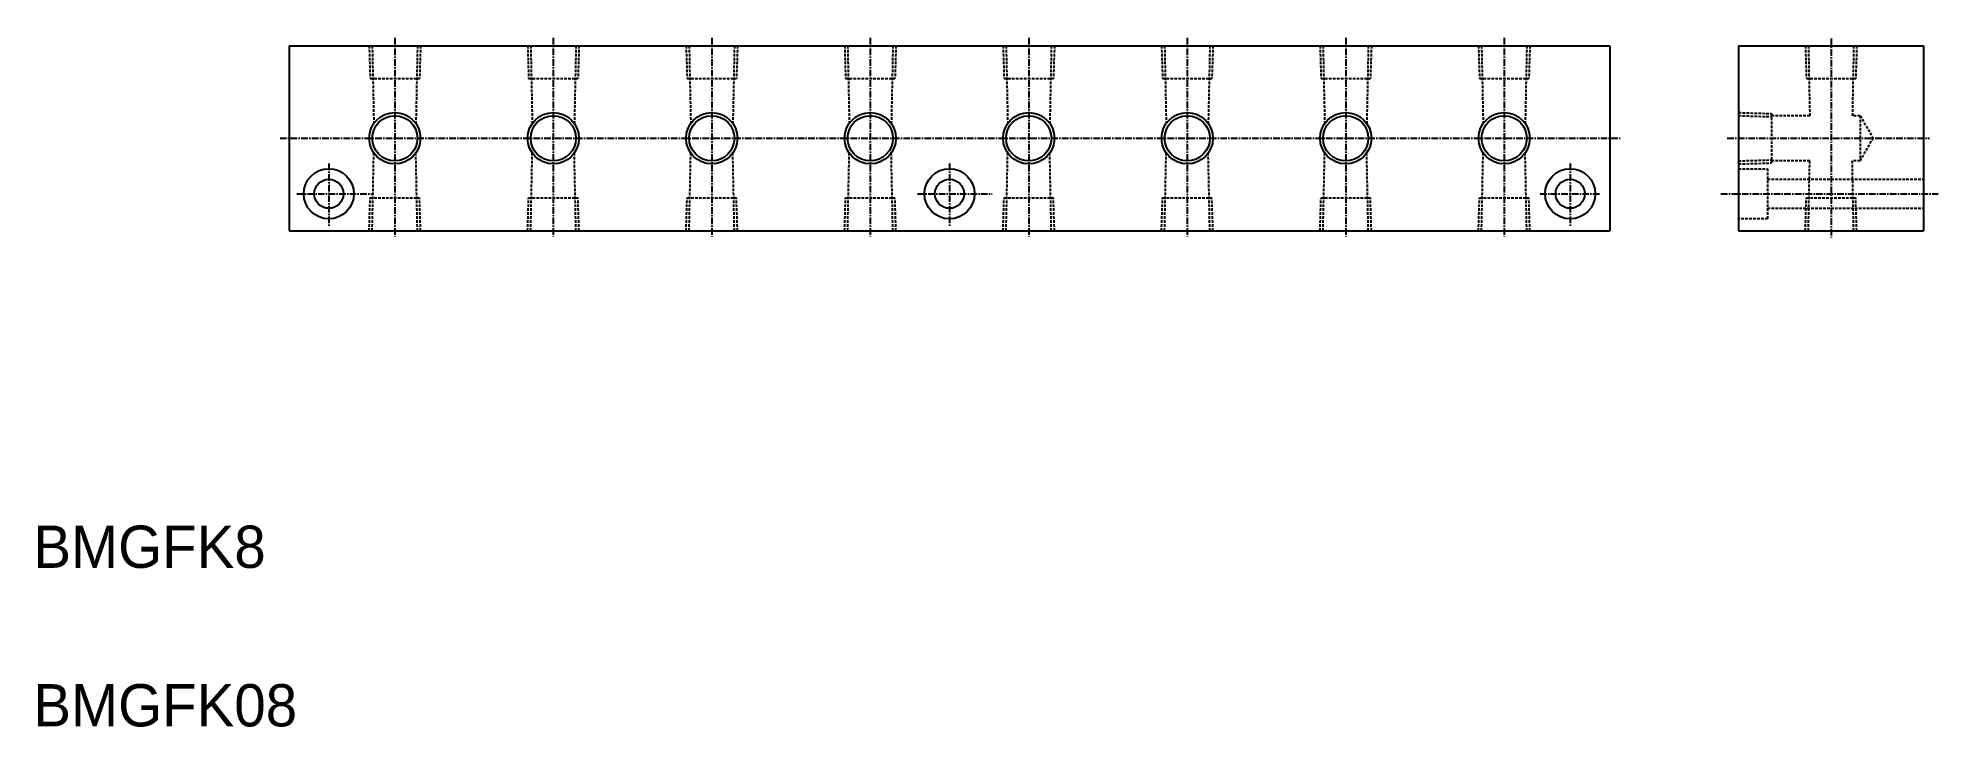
# Model space of a CAD drawing. Extents: x 1381 to 1740, y 120 to 251.
import ezdxf

# ---------------------------------------------------------------- set-up
doc = ezdxf.new("R2010")
doc.units = 0
doc.linetypes.add('CENTER', pattern=[2, 1.25, -0.25, 0.25, -0.25])
doc.linetypes.add('DASHED', pattern=[0.75, 0.5, -0.25])
doc.layers.get('0').update_dxf_attribs({"linetype": 'CONTINUOUS'})
doc.layers.add('CENTER', color=1, linetype='CENTER')

msp = doc.modelspace()

# ---------------------------------------------------------------- linework, layer by layer
at = {"color": 7, "linetype": 'CONTINUOUS'}
for p, q in [((1428.06, 249.31), (1678.06, 249.31)), ((1428.06, 249.31), (1428.06, 214.31)), ((1678.06, 249.31), (1678.06, 214.31)), ((1702.44, 249.31), (1702.44, 214.31)), ((1702.44, 249.31), (1737.44, 249.31)), ((1737.44, 249.31), (1737.44, 214.31)), ((1428.06, 214.31), (1678.06, 214.31)), ((1702.44, 214.31), (1737.44, 214.31))]:
    msp.add_line(p, q, dxfattribs=at)
at = {"color": 3, "linetype": 'DASHED'}
for p, q in [((1443.2, 249.31), (1443.39, 243.11)), ((1443.78, 249.31), (1444.08, 234.61)), ((1452.34, 249.31), (1452.04, 234.61)), ((1452.93, 249.31), (1452.73, 243.11)), ((1473.2, 249.31), (1473.39, 243.11)), ((1473.78, 249.31), (1474.08, 234.61)), ((1482.34, 249.31), (1482.04, 234.61)), ((1482.93, 249.31), (1482.73, 243.11)), ((1503.2, 249.31), (1503.39, 243.11)), ((1503.78, 249.31), (1504.08, 234.61)), ((1512.34, 249.31), (1512.04, 234.61)), ((1512.93, 249.31), (1512.73, 243.11)), ((1533.2, 249.31), (1533.39, 243.11)), ((1533.78, 249.31), (1534.08, 234.61)), ((1542.34, 249.31), (1542.04, 234.61)), ((1542.93, 249.31), (1542.73, 243.11)), ((1563.2, 249.31), (1563.39, 243.11)), ((1563.78, 249.31), (1564.08, 234.61)), ((1572.34, 249.31), (1572.04, 234.61)), ((1572.93, 249.31), (1572.73, 243.11)), ((1593.2, 249.31), (1593.39, 243.11)), ((1593.78, 249.31), (1594.08, 234.61)), ((1602.34, 249.31), (1602.04, 234.61)), ((1602.93, 249.31), (1602.73, 243.11)), ((1623.2, 249.31), (1623.39, 243.11)), ((1623.78, 249.31), (1624.08, 234.61)), ((1632.34, 249.31), (1632.04, 234.61)), ((1632.93, 249.31), (1632.73, 243.11)), ((1653.2, 249.31), (1653.39, 243.11)), ((1653.78, 249.31), (1654.08, 234.61)), ((1662.34, 249.31), (1662.04, 234.61)), ((1662.93, 249.31), (1662.73, 243.11)), ((1715.07, 249.31), (1715.27, 243.11)), ((1715.65, 249.31), (1715.91, 236.06)), ((1724.22, 249.31), (1723.96, 236.06)), ((1724.8, 249.31), (1724.61, 243.11)), ((1443.39, 243.11), (1452.73, 243.11)), ((1473.39, 243.11), (1482.73, 243.11)), ((1503.39, 243.11), (1512.73, 243.11)), ((1533.39, 243.11), (1542.73, 243.11)), ((1563.39, 243.11), (1572.73, 243.11)), ((1593.39, 243.11), (1602.73, 243.11)), ((1623.39, 243.11), (1632.73, 243.11)), ((1653.39, 243.11), (1662.73, 243.11)), ((1715.27, 243.11), (1724.61, 243.11)), ((1702.44, 236.68), (1708.64, 236.48)), ((1702.44, 236.1), (1708.64, 235.9)), ((1708.64, 236.48), (1708.64, 227.14)), ((1715.91, 236.06), (1708.64, 236.06)), ((1725.44, 236.06), (1723.96, 236.06)), ((1725.44, 236.06), (1727.89, 231.81)), ((1725.44, 236.06), (1725.44, 227.56)), ((1725.44, 227.56), (1727.89, 231.81)), ((1443.78, 214.31), (1444.08, 229.02)), ((1452.34, 214.31), (1452.04, 229.02)), ((1473.78, 214.31), (1474.08, 229.02)), ((1482.34, 214.31), (1482.04, 229.02)), ((1503.78, 214.31), (1504.08, 229.02)), ((1512.34, 214.31), (1512.04, 229.02)), ((1533.78, 214.31), (1534.08, 229.02)), ((1542.34, 214.31), (1542.04, 229.02)), ((1563.78, 214.31), (1564.08, 229.02)), ((1572.34, 214.31), (1572.04, 229.02)), ((1593.78, 214.31), (1594.08, 229.02)), ((1602.34, 214.31), (1602.04, 229.02)), ((1623.78, 214.31), (1624.08, 229.02)), ((1632.34, 214.31), (1632.04, 229.02)), ((1653.78, 214.31), (1654.08, 229.02)), ((1662.34, 214.31), (1662.04, 229.02)), ((1702.44, 227.53), (1708.64, 227.72)), ((1702.44, 226.95), (1708.64, 227.14)), ((1715.91, 227.56), (1708.64, 227.56)), ((1715.65, 214.31), (1715.91, 227.56)), ((1724.22, 214.31), (1723.96, 227.56)), ((1725.44, 227.56), (1723.96, 227.56)), ((1702.44, 226.06), (1707.94, 226.06)), ((1707.94, 226.06), (1707.94, 216.56)), ((1707.94, 224.06), (1737.44, 224.06)), ((1443.2, 214.31), (1443.39, 220.51)), ((1443.39, 220.51), (1452.73, 220.51)), ((1452.93, 214.31), (1452.73, 220.51)), ((1473.2, 214.31), (1473.39, 220.51)), ((1473.39, 220.51), (1482.73, 220.51)), ((1482.93, 214.31), (1482.73, 220.51)), ((1503.2, 214.31), (1503.39, 220.51)), ((1503.39, 220.51), (1512.73, 220.51)), ((1512.93, 214.31), (1512.73, 220.51)), ((1533.2, 214.31), (1533.39, 220.51)), ((1533.39, 220.51), (1542.73, 220.51)), ((1542.93, 214.31), (1542.73, 220.51)), ((1563.2, 214.31), (1563.39, 220.51)), ((1563.39, 220.51), (1572.73, 220.51)), ((1572.93, 214.31), (1572.73, 220.51)), ((1593.2, 214.31), (1593.39, 220.51)), ((1593.39, 220.51), (1602.73, 220.51)), ((1602.93, 214.31), (1602.73, 220.51)), ((1623.2, 214.31), (1623.39, 220.51)), ((1623.39, 220.51), (1632.73, 220.51)), ((1632.93, 214.31), (1632.73, 220.51)), ((1653.2, 214.31), (1653.39, 220.51)), ((1653.39, 220.51), (1662.73, 220.51)), ((1662.93, 214.31), (1662.73, 220.51)), ((1715.07, 214.31), (1715.27, 220.51)), ((1715.27, 220.51), (1724.61, 220.51)), ((1724.8, 214.31), (1724.61, 220.51)), ((1707.94, 216.56), (1702.44, 216.56)), ((1707.94, 218.56), (1737.44, 218.56))]:
    msp.add_line(p, q, dxfattribs=at)
for p, q in [((1702.44, 243.06), (1702.44, 243.06)), ((1702.44, 231.81), (1702.44, 231.81))]:
    msp.add_line(p, q)
at = {"color": 3}
for centre in [(1448.06, 231.81), (1478.06, 231.81), (1508.06, 231.81), (1538.06, 231.81), (1568.06, 231.81), (1598.06, 231.81), (1628.06, 231.81), (1658.06, 231.81)]:
    msp.add_circle(centre, 4.86, dxfattribs=at)
at = {"color": 7, "linetype": 'CONTINUOUS'}
for centre, radius in [((1448.06, 231.81), 4.28), ((1478.06, 231.81), 4.28), ((1508.06, 231.81), 4.28), ((1538.06, 231.81), 4.28), ((1568.06, 231.81), 4.28), ((1598.06, 231.81), 4.28), ((1628.06, 231.81), 4.28), ((1658.06, 231.81), 4.28), ((1435.56, 221.31), 4.75), ((1435.56, 221.31), 2.75), ((1553.06, 221.31), 4.75), ((1553.06, 221.31), 2.75), ((1670.56, 221.31), 4.75), ((1670.56, 221.31), 2.75)]:
    msp.add_circle(centre, radius, dxfattribs=at)
at = {"layer": 'CENTER', "color": 1, "linetype": 'CENTER'}
for p, q in [((1448.06, 250.79), (1448.06, 213.22)), ((1478.06, 250.79), (1478.06, 213.22)), ((1508.06, 250.79), (1508.06, 213.22)), ((1538.06, 250.79), (1538.06, 213.22)), ((1568.06, 250.79), (1568.06, 213.22)), ((1598.06, 250.79), (1598.06, 213.22)), ((1628.06, 250.79), (1628.06, 213.22)), ((1658.06, 250.79), (1658.06, 213.22)), ((1719.94, 250.67), (1719.94, 213.04)), ((1426.33, 231.81), (1680.04, 231.81)), ((1700.29, 231.81), (1738.55, 231.81)), ((1435.56, 227.01), (1435.56, 215.08)), ((1553.06, 227.01), (1553.06, 215.08)), ((1670.56, 227.01), (1670.56, 215.08)), ((1429.52, 221.31), (1443.64, 221.31)), ((1547.02, 221.31), (1561.14, 221.31)), ((1664.86, 221.31), (1676.14, 221.31)), ((1699.09, 221.31), (1740.19, 221.31))]:
    msp.add_line(p, q, dxfattribs=at)

# ---------------------------------------------------------------- texts
at = {"color": 7, "linetype": 'CONTINUOUS'}
for s, p in [('BMGFK8', (1379.63, 150.51)), ('BMGFK08', (1379.63, 120.51))]:
    msp.add_text(s, height=8, dxfattribs=at).set_placement(p)

doc.saveas('drawing.dxf')
